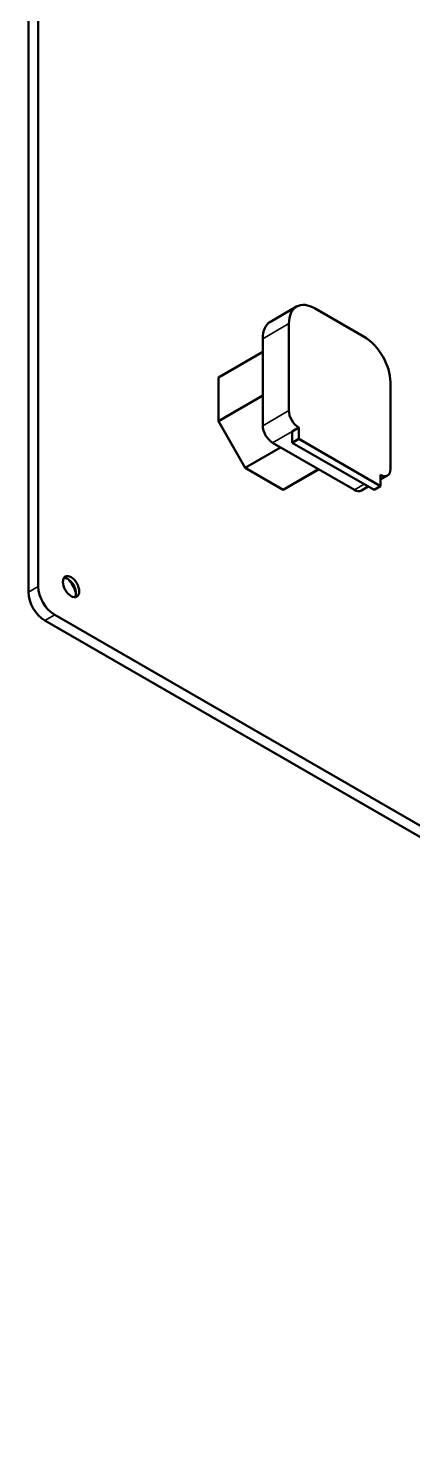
# Model space of a CAD drawing. Header units: millimetres. Extents: x 4735 to 8066, y 756 to 2595.
# Drawn here: x 6459.6 to 6542.5, y 2027 to 2334.5 of the extents above; entities that cross this region are included whole.
import ezdxf

# ---------------------------------------------------------------- set-up
doc = ezdxf.new("R2010")
doc.units = ezdxf.units.MM
doc.header["$LTSCALE"] = 1.8
doc.layers.add('외형선(ISO)', color=7, linetype='Continuous', lineweight=50)
doc.layers.add('좁은 외형선(ISO)', color=7, linetype='Continuous', lineweight=35)

msp = doc.modelspace()

# ---------------------------------------------------------------- linework, layer by layer
at = {"layer": '외형선(ISO)'}
for p, q in [((6459.566, 2531.202), (6459.566, 2212.768)), ((6461.688, 2213.993), (6461.688, 2532.427)), ((6511.781, 2271.177), (6517.438, 2274.443)), ((6521.438, 2274.046), (6532.045, 2267.923)), ((6515.781, 2252.001), (6515.781, 2270.78)), ((6510.124, 2267.515), (6510.124, 2248.735)), ((6510.124, 2264.669), (6500.587, 2259.163)), ((6500.587, 2259.163), (6500.57, 2249.703)), ((6537.702, 2258.125), (6537.702, 2239.345)), ((6510.124, 2255.219), (6500.57, 2249.703)), ((6500.57, 2249.703), (6506.357, 2239.652)), ((6516.488, 2247.51), (6517.903, 2248.327)), ((6517.903, 2248.327), (6517.903, 2245.877)), ((6512.246, 2245.061), (6529.923, 2234.855)), ((6516.488, 2247.51), (6516.488, 2245.061)), ((6516.488, 2245.061), (6517.903, 2245.877)), ((6534.166, 2234.855), (6516.488, 2245.061)), ((6517.903, 2245.877), (6535.58, 2235.671)), ((6513.986, 2244.056), (6506.357, 2239.652)), ((6506.357, 2239.652), (6514.558, 2234.898)), ((6522.203, 2239.312), (6514.558, 2234.898)), ((6522.227, 2239.298), (6520.369, 2238.226)), ((6514.558, 2234.898), (6520.369, 2238.226)), ((6531.423, 2234.706), (6532.923, 2235.572)), ((6535.58, 2235.671), (6534.166, 2234.855)), ((6535.58, 2238.121), (6535.58, 2235.671)), ((6535.58, 2237.106), (6537.08, 2237.972)), ((6776.35, 2028.24), (6465.223, 2207.869)), ((6463.102, 2206.645), (6774.229, 2027.015))]:
    msp.add_line(p, q, dxfattribs=at)
for centre, major_axis, start_param, end_param in [((6521.438, 2267.515), (-4, 6.928), 5.4977871, 7.0685835), ((6515.781, 2264.249), (-4, 6.928), 0, 0.7853982), ((6532.045, 2261.391), (4, -6.928), 0.7853982, 2.3561945), ((6517.903, 2250.776), (-1.5, 2.598), 0.7853982, 2.3561945), ((6512.246, 2247.51), (1.5, -2.598), 3.9269908, 5.4977871), ((6535.58, 2240.57), (1.5, -2.598), 5.4977871, 7.0685835), ((6529.923, 2237.304), (1.5, -2.598), 5.4977871, 6.2831853), ((6465.223, 2211.952), (-2.5, 4.33), 0.7853982, 2.3561945), ((6468.052, 2213.585), (-1.25, 2.165), 3.4283492, 5.9964288), ((6466.637, 2212.768), (-2.5, 4.33), 4.3815044, 5.0432736), ((6463.102, 2210.727), (2.5, -4.33), 3.9269908, 5.4977871)]:
    msp.add_ellipse(centre, major_axis=major_axis, ratio=0.5773503, start_param=start_param, end_param=end_param, dxfattribs=at)
msp.add_ellipse((6468.759, 2213.993), major_axis=(-1.25, 2.165), ratio=0.5773503, dxfattribs=at)
at = {"layer": '좁은 외형선(ISO)'}
for p, q in [((6510.124, 2267.515), (6515.781, 2270.78)), ((6515.781, 2252.001), (6510.124, 2248.735)), ((6512.246, 2245.061), (6516.488, 2247.51)), ((6532.045, 2236.079), (6529.923, 2234.855)), ((6461.688, 2213.993), (6459.566, 2212.768)), ((6463.102, 2206.645), (6465.223, 2207.869))]:
    msp.add_line(p, q, dxfattribs=at)

doc.saveas('drawing.dxf')
